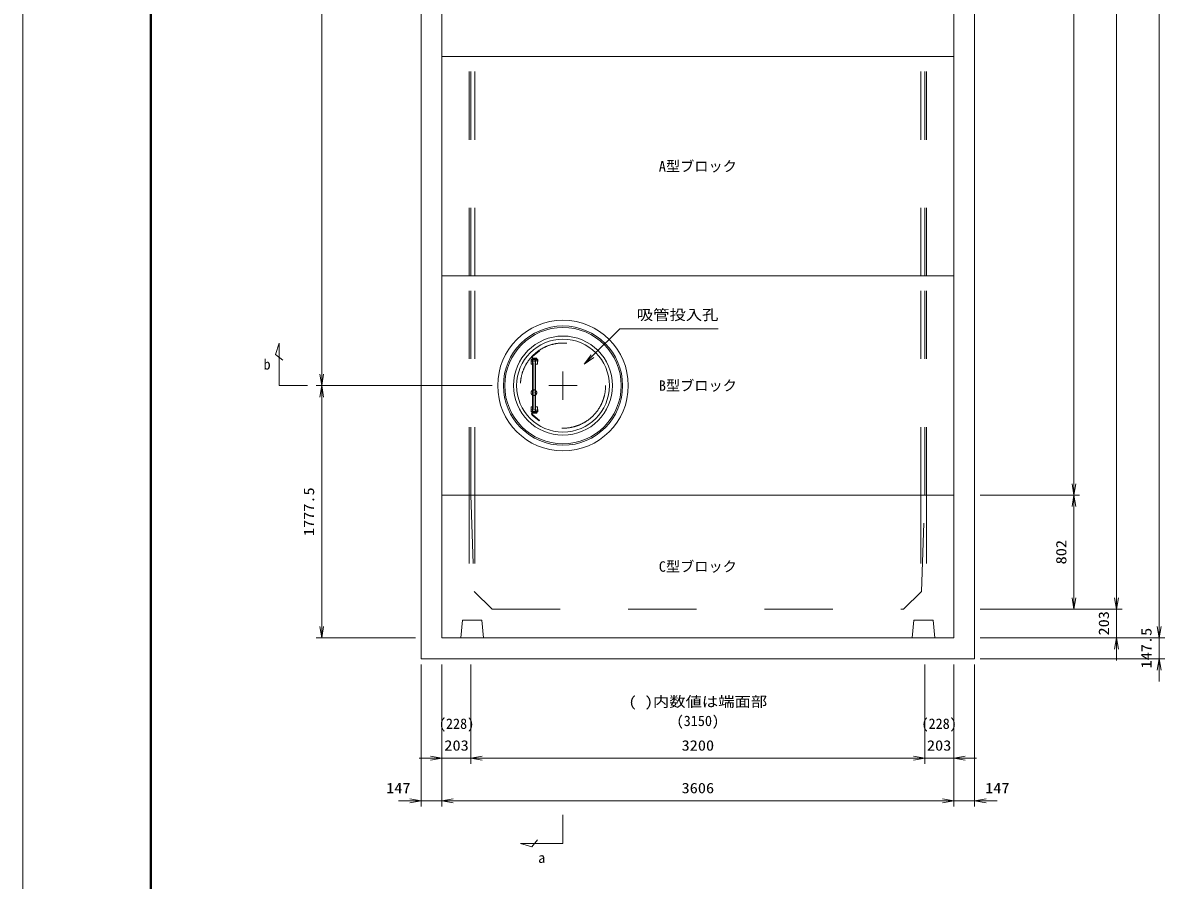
# Model space of a CAD drawing. Units: millimetres at full size. Extents: x 37600 to 71200, y -111040 to -87280.
# Drawn here: x 37600 to 45675, y -105161 to -99122 of the extents above; entities that cross this region are included whole.
import ezdxf
from ezdxf.enums import TextEntityAlignment as Align

# ---------------------------------------------------------------- set-up
doc = ezdxf.new("R2010")
doc.units = ezdxf.units.MM
doc.header["$LTSCALE"] = 80.0044
doc.header["$PDMODE"] = 32
doc.header["$PDSIZE"] = 40
doc.linetypes.add('CHAIN', pattern=[18.5, 12, -1.5, 3.5, -1.5])
doc.linetypes.add('DASHED_SPACED', pattern=[12, 6, -6])
for name, color, linetype, lineweight in [('0_2', 4, 'Continuous', 13), ('Defpoints_5', 5, 'Continuous', 13), ('FRP', 4, 'DASHED_SPACED', 13), ('図枠', 1, 'Continuous', 40), ('寸法', 6, 'Continuous', 13), ('文字', 2, 'Continuous', 13)]:
    doc.layers.add(name, color=color, linetype=linetype, lineweight=lineweight)
doc.styles.add('ＭＳ ゴシック', font='')
doc.styles.get('ＭＳ ゴシック').set_extended_font_data('MS Gothic')

# ---------------------------------------------------------------- blocks, each defined once
blk = doc.blocks.new('open_arrow')
at = {"color": 0, "linetype": 'Continuous', "lineweight": -2}
blk.add_lwpolyline([(7.5, 1.25), (0, 0), (7.5, -1.25)], dxfattribs=at)

msp = doc.modelspace()

# ---------------------------------------------------------------- linework, layer by layer
at = {"layer": '0_2', "linetype": 'DASHED_SPACED'}
for p, q in [((40745, -100905), (40745, -97815)), ((40785, -100905), (40785, -97815)), ((43925, -100905), (43925, -97815)), ((43965, -100905), (43965, -97815)), ((40745, -102450), (40745, -100905)), ((40785, -102450), (40785, -100905)), ((43925, -102450), (43925, -100905)), ((43965, -102450), (43965, -100905)), ((40745, -102450), (40745, -103330)), ((40785, -102450), (40785, -103330)), ((43925, -102450), (43925, -103330)), ((43965, -102450), (43965, -103330))]:
    msp.add_line(p, q, dxfattribs=at)
at = {"layer": '0_2', "color": 3, "linetype": 'DASHED_SPACED'}
for p, q in [((40755, -100905), (40755, -97815)), ((43955, -100905), (43955, -97815)), ((40755, -102450), (40755, -100905)), ((43955, -102450), (43955, -100905))]:
    msp.add_line(p, q, dxfattribs=at)
at = {"layer": '0_2', "color": 2, "linetype": 'CHAIN'}
for p, q in [((41405, -101777.5), (41405, -101577.5)), ((41305, -101677.5), (41505, -101677.5))]:
    msp.add_line(p, q, dxfattribs=at)
at = {"layer": '0_2', "color": 7}
msp.add_lwpolyline([(40405, -90482.5), (44305, -90482.5), (44305, -103602.5), (40405, -103602.5)], close=True, dxfattribs=at)
at = {"layer": '0_2', "color": 3}
for points in [[(44158, -99360), (44158, -97815), (40552, -97815), (40552, -99360)], [(44158, -100905), (44158, -99360), (40552, -99360), (40552, -100905)], [(44158, -102450), (44158, -100905), (40552, -100905), (40552, -102450)], [(40552, -102450), (44158, -102450), (44158, -103455), (40552, -103455)]]:
    msp.add_lwpolyline(points, close=True, dxfattribs=at)
at = {"layer": '0_2', "color": 3, "linetype": 'DASHED_SPACED'}
msp.add_lwpolyline([(40755, -102450), (40780, -103127), (40905, -103252), (43805, -103252), (43930, -103127), (43955, -102450)], dxfattribs=at)
at = {"layer": '0_2', "linetype": 'DASHED_SPACED'}
for points in [[(40685, -103455), (40697.5, -103330), (40832.5, -103330), (40845, -103455)], [(44025, -103455), (44012.5, -103330), (43877.5, -103330), (43865, -103455)]]:
    msp.add_lwpolyline(points, close=True, dxfattribs=at)
at = {"layer": '0_2', "color": 3}
for radius in [460, 420]:
    msp.add_circle((41405, -101677.5), radius, dxfattribs=at)
at = {"layer": '0_2'}
for radius in [410, 349, 327]:
    msp.add_circle((41405, -101677.5), radius, dxfattribs=at)
at = {"layer": '0_2', "color": 3, "linetype": 'DASHED_SPACED'}
msp.add_circle((41405, -101677.5), 300, dxfattribs=at)
at = {"layer": 'Defpoints_5'}
msp.add_lwpolyline([(37600, -111040), (71200, -111040), (71200, -87280), (37600, -87280)], close=True, dxfattribs=at)
at = {"layer": 'FRP'}
for p, q in [((41180, -101493.56), (41226, -101493.56)), ((41180, -101493.56), (41180, -101495.56)), ((41180, -101495.56), (41226, -101495.56)), ((41180, -101495.56), (41180, -101527.56)), ((41187.09, -101485.41), (41189.03, -101491.23)), ((41236.43, -101429.34), (41187.85, -101470)), ((41189, -101497.75), (41189, -101502.45)), ((41189.03, -101488.56), (41189.03, -101493.56)), ((41189.03, -101488.56), (41220.12, -101488.56)), ((41239.32, -101432.79), (41190.73, -101473.46)), ((41194.58, -101484.06), (41220.12, -101484.06)), ((41214, -101488.56), (41210.95, -101491.61)), ((41211, -101488.56), (41211, -101493.56)), ((41211, -101497.75), (41211, -101502.45)), ((41214.95, -101495.56), (41214.95, -101506.29)), ((41220.12, -101484.06), (41220.12, -101488.56)), ((41226, -101495.56), (41226, -101527.56)), ((41228, -101495.56), (41228, -101508.56)), ((41236.43, -101429.34), (41239.32, -101432.79)), ((41180, -101506.29), (41214.95, -101506.29)), ((41180, -101527.56), (41188.9, -101527.56)), ((41189, -101506.29), (41189, -101848.71)), ((41211, -101506.29), (41211, -101848.71)), ((41211, -101527.56), (41226, -101527.56)), ((41226, -101508.56), (41228, -101508.56)), ((41180, -101827.44), (41188.9, -101827.44)), ((41180, -101827.44), (41180, -101859.44)), ((41180, -101848.71), (41214.95, -101848.71)), ((41180, -101859.44), (41226, -101859.44)), ((41180, -101859.44), (41180, -101861.44)), ((41180, -101861.44), (41226, -101861.44)), ((41189.03, -101863.77), (41187.09, -101869.59)), ((41187.85, -101885), (41236.43, -101925.66)), ((41189, -101852.55), (41189, -101857.25)), ((41189.03, -101861.44), (41189.03, -101866.44)), ((41189.03, -101866.44), (41220.12, -101866.44)), ((41190.73, -101881.54), (41239.32, -101922.21)), ((41194.58, -101870.94), (41220.12, -101870.94)), ((41210.95, -101863.39), (41214, -101866.44)), ((41211, -101827.44), (41226, -101827.44)), ((41211, -101852.55), (41211, -101857.25)), ((41211, -101861.44), (41211, -101866.44)), ((41214.95, -101848.71), (41214.95, -101859.44)), ((41220.12, -101866.44), (41220.12, -101870.94)), ((41226, -101827.44), (41226, -101859.44)), ((41226, -101846.44), (41228, -101846.44)), ((41228, -101846.44), (41228, -101859.44)), ((41239.32, -101922.21), (41236.43, -101925.66))]:
    msp.add_line(p, q, dxfattribs=at)
at = {"layer": 'FRP', "linetype": 'CHAIN'}
msp.add_line((41200, -101514.6), (41200, -101840.26), dxfattribs=at)
at = {"layer": 'FRP'}
for centre, radius, start, end in [((41194.58, -101478.06), 10.5, 129.92782, 270), ((41194.58, -101478.06), 6, 129.92906, 270), ((41226, -101495.56), 2, 0, 90), ((41194.58, -101876.94), 10.5, 90, 230.07217), ((41194.58, -101876.94), 6, 90, 230.07093), ((41226, -101859.44), 2, 270, 0)]:
    msp.add_arc(centre, radius, start, end, dxfattribs=at)
msp.add_point((41200, -101727.5), dxfattribs=at)
at = {"layer": '図枠'}
msp.add_lwpolyline([(38500, -110140), (70300, -110140), (70300, -88180), (38500, -88180)], close=True, dxfattribs=at)
at = {"layer": '寸法'}
for p, q in [((45605, -90630), (45605, -103455)), ((45305, -90833), (45305, -103252)), ((45005, -91635), (45005, -102450)), ((39705, -92407.5), (39705, -101677.5)), ((40905, -101677.5), (39665, -101677.5)), ((40905, -101677.5), (39665, -101677.5)), ((39705, -103455), (39705, -101677.5)), ((44345, -102450), (45045, -102450)), ((44345, -102450), (45045, -102450)), ((45005, -102450), (45005, -103252)), ((45305, -103092), (45305, -103615)), ((44345, -103252), (45345, -103252)), ((44345, -103252), (45045, -103252)), ((44345, -103252), (45345, -103252)), ((45605, -103295), (45605, -103762.5)), ((40365, -103455), (39665, -103455)), ((44345, -103455), (45645, -103455)), ((44345, -103455), (45345, -103455)), ((44345, -103455), (45645, -103455)), ((40405, -103642.5), (40405, -104642.5)), ((40552, -103642.5), (40552, -104642.5)), ((40552, -103642.5), (40552, -104342.5)), ((40552, -103642.5), (40552, -104642.5)), ((40755, -103642.5), (40755, -104342.5)), ((40755, -103642.5), (40755, -104342.5)), ((43955, -103642.5), (43955, -104342.5)), ((43955, -103642.5), (43955, -104342.5)), ((44158, -103642.5), (44158, -104642.5)), ((44158, -103642.5), (44158, -104342.5)), ((44158, -103642.5), (44158, -104642.5)), ((44305, -103642.5), (44305, -104642.5)), ((44345, -103602.5), (45645, -103602.5)), ((40915, -104302.5), (40392, -104302.5)), ((40755, -104302.5), (43955, -104302.5)), ((43795, -104302.5), (44318, -104302.5)), ((40712, -104602.5), (40245, -104602.5)), ((44158, -104602.5), (40552, -104602.5)), ((43998, -104602.5), (44465, -104602.5))]:
    msp.add_line(p, q, dxfattribs=at)
for points in [[(41555, -101527.5), (41611.57, -101470.93), (41805, -101277.5), (42498.33, -101277.5)], [(39605, -101677.5), (39405, -101677.5), (39405, -101377.5), (39380, -101457.5), (39430, -101497.5)], [(41405, -104702.5), (41405, -104902.5), (41105, -104902.5), (41185, -104927.5), (41225, -104877.5)]]:
    msp.add_lwpolyline(points, dxfattribs=at)

# ---------------------------------------------------------------- block references
at = {"layer": '寸法', "xscale": 10.7, "yscale": 10.7}
for p, rotation in [((41555, -101527.5), 45), ((39705, -101677.5), 90), ((39705, -101677.5), 270), ((45005, -102450), 90), ((45005, -102450), 270), ((45005, -103252), 90), ((45305, -103252), 90), ((45305, -103252), 90), ((39705, -103455), 90), ((45605, -103455), 90), ((45605, -103455), 90), ((45305, -103455), 270), ((45605, -103602.5), 270), ((40552, -104302.5), 180), ((43955, -104302.5), 180), ((43955, -104302.5), 180), ((40405, -104602.5), 180), ((44158, -104602.5), 180), ((44158, -104602.5), 180)]:
    msp.add_blockref('open_arrow', p, dxfattribs=dict(at, rotation=rotation))
for p in [(40755, -104302.5), (40755, -104302.5), (44158, -104302.5), (40552, -104602.5), (40552, -104602.5), (44305, -104602.5)]:
    msp.add_blockref('open_arrow', p, dxfattribs=at)

# ---------------------------------------------------------------- texts
at = {"layer": '寸法', "style": 'ＭＳ ゴシック', "width": 1.15}
msp.add_text('吸管投入孔', height=73.31, dxfattribs=at).set_placement((41925, -101237.5), align=Align.BOTTOM_LEFT)
at = {"layer": '寸法', "color": 3, "style": 'ＭＳ ゴシック'}
msp.add_text('b', height=73.31, dxfattribs=at).set_placement((39345, -101527.5), align=Align.MIDDLE_RIGHT)
at = {"layer": '寸法', "style": 'ＭＳ ゴシック', "width": 1.15}
for s, p in [('1777.5', (39615, -102566.25)), ('802', (44915, -102851)), ('203', (45215, -103352)), ('147.5', (45515, -103527))]:
    msp.add_text(s, height=73.31, rotation=90, dxfattribs=at).set_placement(p, align=Align.MIDDLE_CENTER)
at = {"layer": '寸法', "color": 3, "style": 'ＭＳ ゴシック', "width": 1.15}
msp.add_text('( )内数値は端面部', height=73.31, dxfattribs=at).set_placement((42355, -103962.5), align=Align.BOTTOM_CENTER)
at = {"layer": '寸法', "color": 3, "style": 'ＭＳ ゴシック'}
for s, p in [('(3150)', (42355, -104002.5)), ('(228)', (40655, -104022.5)), ('(228)', (44055, -104022.5))]:
    msp.add_text(s, height=73.31, dxfattribs=at).set_placement(p, align=Align.TOP_CENTER)
at = {"layer": '寸法', "style": 'ＭＳ ゴシック', "width": 1.15}
for s, p in [('203', (40655, -104212.5)), ('3200', (42355, -104212.5)), ('203', (44055, -104212.5)), ('147', (40245, -104512.5)), ('3606', (42355, -104512.5)), ('147', (44465, -104512.5))]:
    msp.add_text(s, height=73.31, dxfattribs=at).set_placement(p, align=Align.MIDDLE_CENTER)
at = {"layer": '寸法', "color": 3, "style": 'ＭＳ ゴシック'}
msp.add_text('a', height=73.31, dxfattribs=at).set_placement((41255, -105062.5), align=Align.BOTTOM_CENTER)
at = {"layer": '文字', "style": 'ＭＳ ゴシック'}
for s, p in [('A型ブロック', (42355, -100132.5)), ('B型ブロック', (42355, -101677.5)), ('C型ブロック', (42355, -102952))]:
    msp.add_text(s, height=73.31, dxfattribs=at).set_placement(p, align=Align.MIDDLE_CENTER)

doc.saveas('drawing.dxf')
